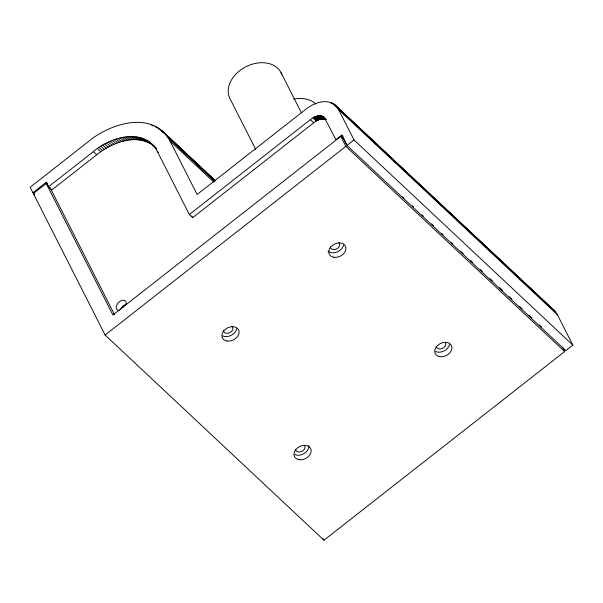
<?xml version="1.0" encoding="UTF-8"?>
<svg xmlns="http://www.w3.org/2000/svg" width="603" height="603" viewBox="0 0 603 603"><rect width="100%" height="100%" fill="white"/><g stroke="black" fill="none" stroke-linecap="round" stroke-linejoin="round"><path stroke-width="0.9" d="M34.281 193.97L32.909 192.681L46.227 182.242L47.569 183.493M562.561 347.388L564.672 351.541L323.969 540.228L105.133 335.034L33.369 193.593L46.22 183.516L48.225 185.392M153.901 145.934C136.286 132.773 112.045 142.527 96.721 154.752L51.866 189.907L48.534 186.779L93.382 151.617C110.161 136.858 144.064 127.112 157.24 151.255L189.342 214.532L192.681 217.66L313.688 122.808C316.99 120.118 321.731 117.834 325.989 119.582C322.462 113.424 314.51 115.949 310.349 119.673L189.342 214.532M343.092 136.353L341.75 135.102L335.909 139.685L324.406 117.66M344.109 139.512L340.77 136.376L112.919 314.985L46.22 183.516M105.133 335.034L345.836 146.356L340.77 136.376M554.745 310.899L557.451 314.811L572.85 345.135L565.84 350.629L347.004 145.436L354.014 139.941L338.615 109.618L335.909 105.706M335.336 105.171C326.449 98.01 313.688 103.023 305.804 109.301L197.136 194.483L169.993 140.981C153.109 109.821 110.108 123.329 88.573 141.449L30.15 187.247L32.909 192.681M322.65 116.454L324.15 117.419M552.936 309.392L554.172 310.357M334.733 104.666L555.288 311.465M334.092 104.198L555.793 312.075M333.429 103.776L357.436 126.291M358.808 127.572L367.046 135.291M368.418 136.579L376.649 144.298M378.707 146.227L386.252 153.305M388.309 155.235L395.854 162.305M398.598 164.883L405.457 171.312M408.201 173.89L415.06 180.32M418.49 183.538L424.67 189.327M428.1 192.538L434.959 198.975M438.389 202.186L445.248 208.623M447.991 211.193L455.536 218.271M458.28 220.841L465.825 227.919M468.569 230.489L476.121 237.567M478.179 239.497L486.41 247.215M488.468 249.145L496.699 256.863M498.07 258.152L506.987 266.511M508.359 267.8L511.789 271.018M513.161 272.3L531.688 289.666M533.06 290.955L541.29 298.673M542.662 299.962L550.893 307.681M332.728 103.384L338.223 108.532M343.71 113.673L347.825 117.532M353.999 123.321L357.428 126.54M363.601 132.328L367.031 135.547M373.89 141.976L376.634 144.554M383.493 150.984L386.237 153.554M388.302 155.484L389.674 156.772M393.789 160.632L395.847 162.561M398.591 165.132L399.962 166.42M403.392 169.639L405.45 171.569M408.193 174.139L410.251 176.068M413.681 179.287L415.052 180.576M418.482 183.787L420.54 185.716M423.283 188.294L424.655 189.576M428.771 193.435L430.828 195.364M438.381 202.442L441.125 205.012M448.67 212.09L451.413 214.66M458.272 221.097L461.702 224.308M468.561 230.745L471.991 233.964M478.164 239.753L482.279 243.612M488.453 249.401L492.576 253.26M498.063 258.401L502.178 262.26M508.352 268.049L511.781 271.267M517.954 277.056L522.07 280.915M528.243 286.704L531.673 289.922M537.846 295.711L541.275 298.93M548.142 305.359L550.886 307.929M332.004 103.03L333.376 104.319M393.744 160.926L395.123 162.207M404.04 170.574L405.412 171.863M413.643 179.581L415.015 180.862M548.097 305.653L549.476 306.935M338.615 109.618L557.451 314.811M330.474 102.45L331.846 103.731M354.014 139.941L572.85 345.135M323.592 116.982L326.155 119.296M323.291 116.786L325.959 119.296M322.311 116.311L325.65 119.447M321.964 116.191L325.303 119.319M321.603 116.085L324.942 119.221M321.233 116.002L324.572 119.13M320.849 115.934L324.188 119.062M320.457 115.882L323.796 119.01M320.057 115.851L323.396 118.979M319.65 115.836L322.989 118.964M319.236 115.844L322.575 118.972M318.814 115.866L322.153 118.995M318.384 115.904L321.723 119.04M317.954 115.972L321.293 119.1M317.517 116.047L320.856 119.175M317.072 116.145L320.412 119.273M402.676 196.797L404.048 198.086M412.294 205.819L413.666 207.108M421.912 214.834L423.291 216.123M431.537 223.856L433.595 225.793M441.841 233.519L443.213 234.808M451.459 242.542L452.838 243.831M461.084 251.564L463.142 253.494M470.702 260.586L472.76 262.516M480.32 269.601L482.385 271.538M489.945 278.624L492.689 281.202M499.563 287.646L502.314 290.224M509.181 296.661L511.932 299.239M519.492 306.332L522.236 308.909M529.11 315.346L531.861 317.924M539.421 325.017L541.479 326.947M316.628 116.258L319.967 119.386M316.183 116.394L319.522 119.522M315.731 116.545L319.07 119.673M315.279 116.711L318.618 119.839M314.826 116.899L318.165 120.027M345.836 146.356L564.672 351.541M314.374 117.095L317.713 120.231M313.929 117.314L317.268 120.449M313.477 117.547L316.816 120.683M313.032 117.804L316.371 120.932M310.349 119.673L313.688 122.808M163.014 131.665L215.15 180.621M161.559 130.399L215.067 180.568M160.029 129.215L215.075 180.772M158.423 128.122L163.225 132.63M166.888 135.977L214.909 180.998M168.011 137.567L214.66 181.307M156.75 127.12L158.808 129.05M155.001 126.215L156.373 127.497M169.993 140.981L213.899 182.151M151.308 124.67L152.68 125.959M150.562 142.805L156.102 147.984M153.773 145.971L155.778 147.848M149.363 141.886L152.702 145.014M148.112 141.034L151.451 144.162M154.715 147.155L156.72 149.031M146.808 140.25L150.147 143.378M145.444 139.542L148.783 142.67M144.027 138.901L147.366 142.037M157.24 151.255L158.574 152.506M142.564 138.336L145.903 141.471M141.049 137.853L144.388 140.981M139.497 137.439L142.836 140.567M137.891 137.1L141.23 140.228M136.255 136.843L139.587 139.971M134.575 136.655L137.914 139.783M132.856 136.549L136.195 139.677M131.107 136.519L134.446 139.655M129.328 136.572L132.668 139.7M127.527 136.7L130.866 139.828M125.695 136.896L129.034 140.032M123.841 137.183L127.18 140.311M121.972 137.537L125.311 140.665M120.087 137.966L123.427 141.102M118.188 138.479L121.527 141.607M116.273 139.059L119.613 142.187M114.359 139.715L117.698 142.843M112.437 140.446L115.776 143.574M110.515 141.245L113.854 144.373M108.593 142.112L111.932 145.248M106.678 143.054L110.017 146.182M104.764 144.064L108.103 147.192M102.872 145.135L106.203 148.263M100.98 146.273L104.319 149.401M99.111 147.471L102.45 150.599M97.392 148.639L100.731 151.768M93.382 151.617L96.721 154.752M33.369 193.593L34.74 194.875M343.069 137.469L346.408 144.042M341.75 135.102L347.004 145.436M281.028 72.631L301.357 112.701M255.762 149.469L229.931 98.553A28.65 21.158 -26.9 0 1 247.026 66.179A28.65 21.158 -26.9 0 1 281.759 74.32M191.837 215.995L192.681 217.66M323.118 538.554L323.969 540.228M49.989 187.48L114.562 314.766M46.227 182.242L48.534 186.779M119.221 310.515A6.03 3.927 -46.8 0 1 116.613 305.389A6.03 3.927 -46.8 0 1 123.223 300.204A6.03 3.927 -46.8 0 1 125.823 305.337M120.788 309.301A6.03 3.927 -46.8 0 1 126.14 304.296M338.886 242.587A4.975 3.671 -26.9 0 1 336.693 248.888A4.975 3.671 -26.9 0 1 330.316 246.936M232.042 326.344A4.975 3.671 -26.9 0 1 229.849 332.645A4.975 3.671 -26.9 0 1 223.472 330.693M445.466 342.745A4.975 3.671 -26.9 0 1 442.097 348.542A4.975 3.671 -26.9 0 1 436.316 346.326M304.703 445.79A4.975 3.671 -26.9 0 1 301.334 451.587A4.975 3.671 -26.9 0 1 295.553 449.371M123.834 307.198A11.306 1.975 51.9 0 1 122.914 306.038M308.842 445.632A9.045 6.678 -26.9 0 1 304.319 453.411A9.045 6.678 -26.9 0 1 294.792 454.564M449.529 344.434A9.045 6.678 -26.9 0 1 435.554 351.519M236.685 328.801A9.045 6.678 -26.9 0 1 222.711 335.886M343.529 245.044A9.045 6.678 -26.9 0 1 336.979 252.054A9.045 6.678 -26.9 0 1 328.024 251.104M293.676 99.148A28.65 21.158 -26.9 0 1 315.836 103.965M298.998 459.682A9.045 6.678 -26.9 0 0 311.14 450.162A9.045 6.678 -26.9 0 0 297.558 447.878A9.045 6.678 -26.9 0 0 298.998 459.682M439.76 356.637A9.045 6.678 -26.9 0 0 451.903 347.117A9.045 6.678 -26.9 0 0 438.321 344.841A9.045 6.678 -26.9 0 0 439.76 356.637M226.924 341.004A9.045 6.678 -26.9 0 0 239.067 331.484A9.045 6.678 -26.9 0 0 225.484 329.2A9.045 6.678 -26.9 0 0 226.924 341.004M333.768 257.255A9.045 6.678 -26.9 0 0 345.911 247.735A9.045 6.678 -26.9 0 0 332.328 245.451A9.045 6.678 -26.9 0 0 333.768 257.255"/></g></svg>
